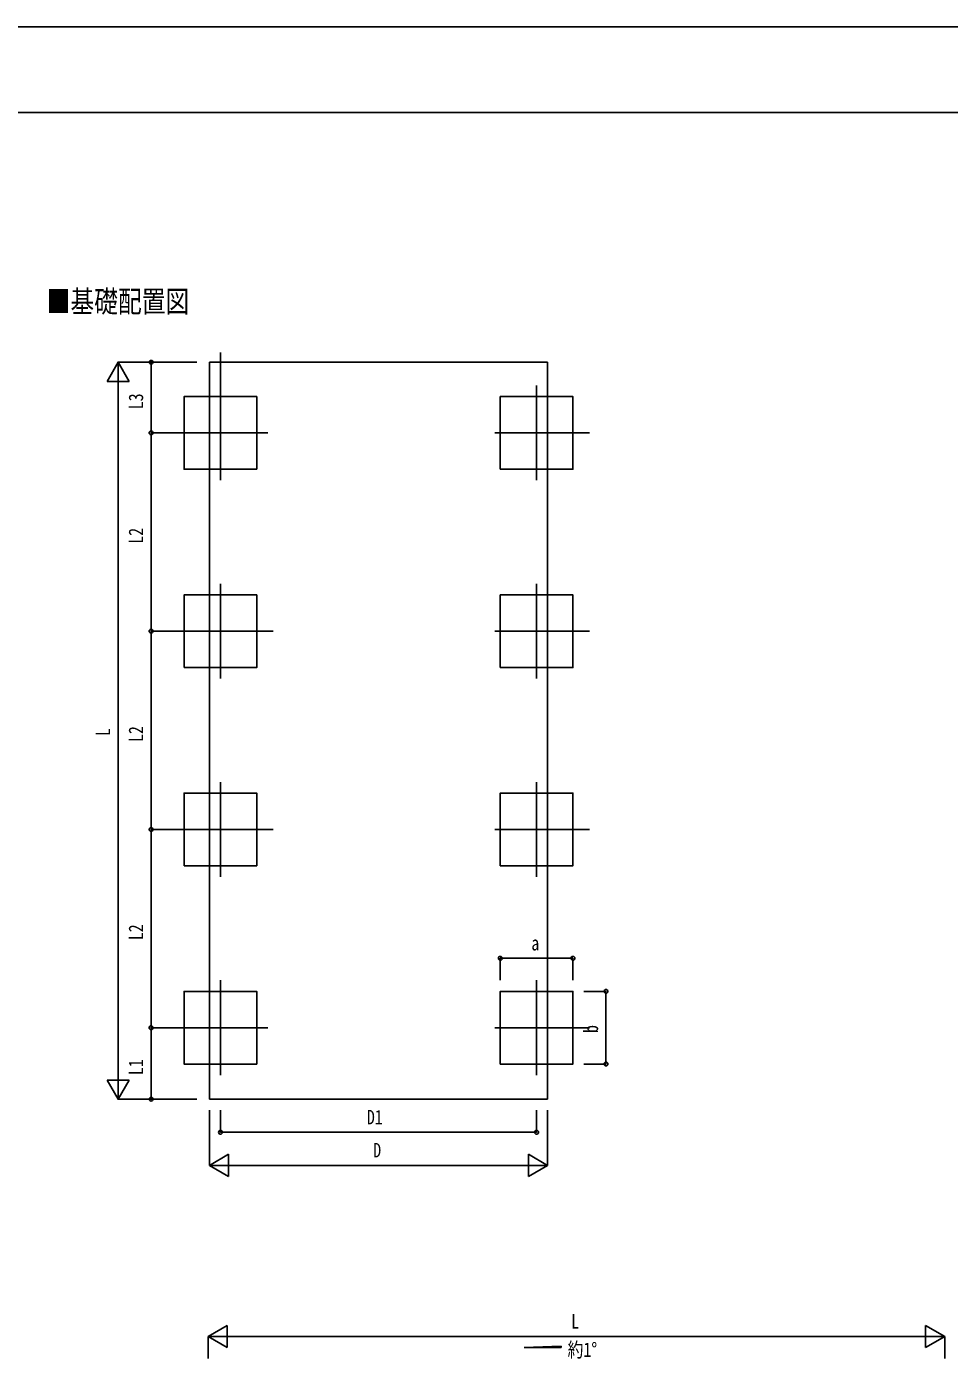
# Model space of a CAD drawing. Units: millimetres, scale not verified. Extents: x -16820 to 16820, y -11880 to 11880.
# Drawn here: x -8439 to -57, y -246 to 11880 of the extents above; entities that cross this region are included whole.
import ezdxf
from ezdxf.enums import TextEntityAlignment as Align

# ---------------------------------------------------------------- set-up
doc = ezdxf.new("R2010")
doc.units = ezdxf.units.MM
doc.header["$LTSCALE"] = 50
for name, color, linetype in [('0-2_USER1', 3, 'Continuous'), ('0-4_YKK_12', 2, 'Continuous'), ('0-6_YKK_A1', 4, 'Continuous'), ('0-7_YKK_D', 6, 'Continuous'), ('0-8_YKK_ZWAK', 7, 'Continuous')]:
    doc.layers.add(name, color=color, linetype=linetype)
doc.styles.add('ＭＳ ゴシック', font='')
doc.styles.get('ＭＳ ゴシック').set_extended_font_data('MS Gothic')

msp = doc.modelspace()

# ---------------------------------------------------------------- linework, layer by layer
at = {"layer": '0-4_YKK_12'}
for p, q in [((-6678.92, 8921.7), (-6678.92, 7761.7)), ((-3805.92, 8621.7), (-3805.92, 7761.7)), ((-6248.92, 8191.7), (-7108.92, 8191.7)), ((-4185.92, 8191.7), (-3325.92, 8191.7)), ((-6678.92, 6821.7), (-6678.92, 5961.7)), ((-3805.92, 6821.7), (-3805.92, 5961.7)), ((-7058.92, 6391.7), (-6198.92, 6391.7)), ((-4185.92, 6391.7), (-3325.92, 6391.7)), ((-6678.92, 5021.7), (-6678.92, 4161.7)), ((-3805.92, 5021.7), (-3805.92, 4161.7)), ((-7058.92, 4591.7), (-6198.92, 4591.7)), ((-4185.92, 4591.7), (-3325.92, 4591.7)), ((-6678.92, 3221.7), (-6678.92, 2361.7)), ((-3805.92, 3221.7), (-3805.92, 2361.7)), ((-6248.92, 2791.7), (-7108.92, 2791.7)), ((-4185.92, 2791.7), (-3325.92, 2791.7))]:
    msp.add_line(p, q, dxfattribs=at)
at = {"layer": '0-6_YKK_A1'}
for p, q in [((-6777.42, 8833.33), (-6777.42, 2141.89)), ((-7008.92, 3121.7), (-7008.92, 2461.7)), ((-6777.42, 2141.89), (-3707.42, 2141.89)), ((-3918.77, -111.18), (-3582.77, -98.76)), ((-3582.77, -111.18), (-3918.77, -111.18)), ((-3582.77, -98.76), (-3582.77, -111.18))]:
    msp.add_line(p, q, dxfattribs=at)
msp.add_lwpolyline([(-6777.42, 8833.33), (-3707.42, 8833.33), (-3707.42, 2141.89)], dxfattribs=at)
for points in [[(-6348.92, 7861.7), (-6348.92, 8521.7), (-7008.92, 8521.7), (-7008.92, 7861.7)], [(-4135.92, 7861.7), (-4135.92, 8521.7), (-3475.92, 8521.7), (-3475.92, 7861.7)], [(-7008.92, 6061.7), (-7008.92, 6721.7), (-6348.92, 6721.7), (-6348.92, 6061.7)], [(-4135.92, 6061.7), (-4135.92, 6721.7), (-3475.92, 6721.7), (-3475.92, 6061.7)], [(-7008.92, 4261.7), (-7008.92, 4921.7), (-6348.92, 4921.7), (-6348.92, 4261.7)], [(-4135.92, 4261.7), (-4135.92, 4921.7), (-3475.92, 4921.7), (-3475.92, 4261.7)], [(-6348.92, 2461.7), (-6348.92, 3121.7), (-7008.92, 3121.7), (-7008.92, 2461.7)], [(-4135.92, 2461.7), (-4135.92, 3121.7), (-3475.92, 3121.7), (-3475.92, 2461.7)]]:
    msp.add_lwpolyline(points, close=True, dxfattribs=at)
at = {"layer": '0-7_YKK_D'}
for p, q in [((-7608.92, 8833.33), (-7708.92, 8660.13)), ((-6894.42, 8833.33), (-7609.92, 8833.33)), ((-7608.92, 8833.33), (-7508.92, 8660.13)), ((-7608.92, 8833.33), (-7608.92, 8486.92)), ((-6894.42, 8833.33), (-7309.92, 8833.33)), ((-7308.92, 8191.7), (-7308.92, 8833.33)), ((-7708.92, 8660.13), (-7508.92, 8660.13)), ((-7608.92, 2341.89), (-7608.92, 8633.33)), ((-7103.17, 8191.7), (-7309.92, 8191.7)), ((-7103.17, 8191.7), (-7309.92, 8191.7)), ((-7308.92, 6391.7), (-7308.92, 8191.7)), ((-7059.92, 6391.7), (-7309.92, 6391.7)), ((-7059.92, 6391.7), (-7309.92, 6391.7)), ((-7308.92, 4591.7), (-7308.92, 6391.7)), ((-7059.92, 4591.7), (-7309.92, 4591.7)), ((-7059.92, 4591.7), (-7309.92, 4591.7)), ((-7308.92, 2791.7), (-7308.92, 4591.7)), ((-4135.92, 3221.7), (-4135.92, 3422.7)), ((-4135.92, 3421.7), (-3475.92, 3421.7)), ((-3475.92, 3221.7), (-3475.92, 3422.7)), ((-3375.92, 3121.7), (-3174.92, 3121.7)), ((-3175.92, 2461.7), (-3175.92, 3121.7)), ((-7109.92, 2791.7), (-7309.92, 2791.7)), ((-7109.92, 2791.7), (-7309.92, 2791.7)), ((-7308.92, 2141.89), (-7308.92, 2791.7)), ((-7608.92, 2141.89), (-7608.92, 2488.3)), ((-3375.92, 2461.7), (-3174.92, 2461.7)), ((-7608.92, 2141.89), (-7708.92, 2315.1)), ((-7508.92, 2315.1), (-7708.92, 2315.1)), ((-7608.92, 2141.89), (-7508.92, 2315.1)), ((-6894.42, 2141.89), (-7609.92, 2141.89)), ((-6894.42, 2141.89), (-7309.92, 2141.89)), ((-6777.42, 2041.89), (-6777.42, 1540.89)), ((-6678.92, 2041.89), (-6678.92, 1840.89)), ((-3805.92, 2041.89), (-3805.92, 1840.89)), ((-3707.42, 2041.89), (-3707.42, 1540.89)), ((-6678.92, 1841.89), (-3805.92, 1841.89)), ((-6777.42, 1541.89), (-6604.22, 1641.89)), ((-6604.22, 1441.89), (-6604.22, 1641.89)), ((-3707.42, 1541.89), (-3880.63, 1641.89)), ((-3880.63, 1641.89), (-3880.63, 1441.89)), ((-6777.42, 1541.89), (-6604.22, 1441.89)), ((-6777.42, 1541.89), (-6431.01, 1541.89)), ((-3907.42, 1541.89), (-6577.42, 1541.89)), ((-3707.42, 1541.89), (-4053.83, 1541.89)), ((-3707.42, 1541.89), (-3880.63, 1441.89)), ((-6790.22, -12.11), (-6617.02, 87.89)), ((-6617.02, -112.11), (-6617.02, 87.89)), ((-98.78, -12.11), (-271.99, 87.89)), ((-271.99, 87.89), (-271.99, -112.11)), ((-6790.22, -212.11), (-6790.22, -11.11)), ((-6790.22, -12.11), (-6617.02, -112.11)), ((-6790.22, -12.11), (-6443.81, -12.11)), ((-298.78, -12.11), (-6590.22, -12.11)), ((-98.78, -12.11), (-445.2, -12.11)), ((-98.78, -12.11), (-271.99, -112.11)), ((-98.78, -212.11), (-98.78, -11.11))]:
    msp.add_line(p, q, dxfattribs=at)
for centre in [(-7308.92, 8833.33), (-7308.92, 8191.7), (-7308.92, 8191.7), (-7308.92, 6391.7), (-7308.92, 6391.7), (-7308.92, 4591.7), (-7308.92, 4591.7), (-4135.92, 3421.7), (-3475.92, 3421.7), (-3175.92, 3121.7), (-7308.92, 2791.7), (-7308.92, 2791.7), (-3175.92, 2461.7), (-7308.92, 2141.89), (-6678.92, 1841.89), (-3805.92, 1841.89)]:
    msp.add_circle(centre, 17, dxfattribs=at)
at = {"layer": '0-8_YKK_ZWAK'}
msp.add_line((15580.08, 11100), (-15619.92, 11100), dxfattribs=at)
msp.add_lwpolyline([(-16820, -11880), (16820, -11880), (16820, 11880), (-16820, 11880)], close=True, dxfattribs=at)

# ---------------------------------------------------------------- texts
at = {"layer": '0-2_USER1', "style": 'ＭＳ ゴシック', "width": 0.8}
msp.add_text('■基礎配置図', height=197.9, dxfattribs=at).set_placement((-8257.33, 9227.19), align=Align.BOTTOM_LEFT)
at = {"layer": '0-6_YKK_A1', "style": 'ＭＳ ゴシック', "width": 0.8}
msp.add_text('約1°', height=132, dxfattribs=at).set_placement((-3524.93, -237.73), align=Align.BOTTOM_LEFT)
at = {"layer": '0-7_YKK_D', "style": 'ＭＳ ゴシック', "width": 0.8}
for s, p in [('L3', (-7340.92, 8406.91)), ('L2', (-7340.92, 7186.1)), ('L', (-7640.92, 5439.61)), ('L2', (-7340.92, 5386.1)), ('L2', (-7340.92, 3586.1)), ('b', (-3207.92, 2743.7)), ('L1', (-7340.92, 2361.2))]:
    msp.add_text(s, height=132, rotation=90, dxfattribs=at).set_placement(p, align=Align.BOTTOM_LEFT)
for s, p in [('a', (-3853.92, 3453.7)), ('D1', (-5348.02, 1873.89)), ('D', (-5290.42, 1573.89)), ('L', (-3492.5, 19.89))]:
    msp.add_text(s, height=132, dxfattribs=at).set_placement(p, align=Align.BOTTOM_LEFT)

doc.saveas('drawing.dxf')
